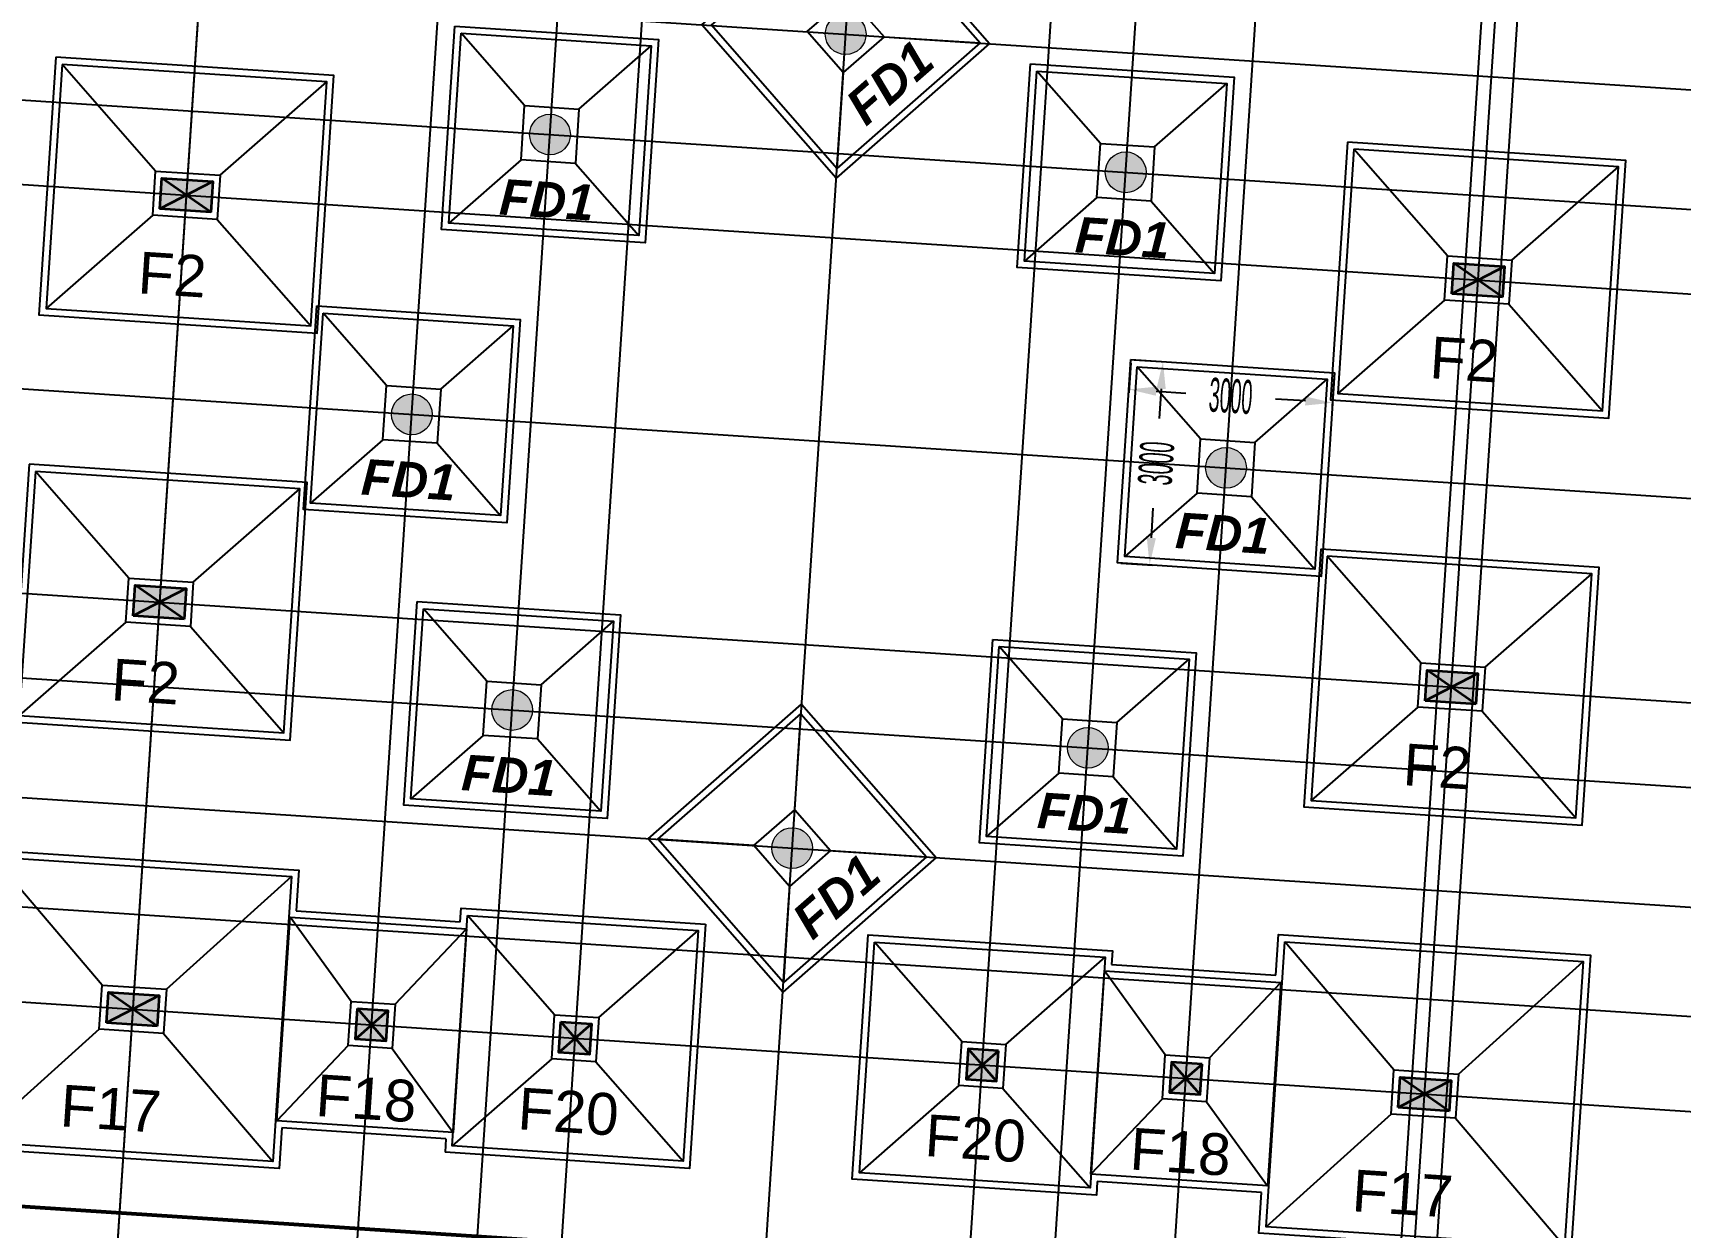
# Model space of a CAD drawing. Header units: millimetres. Extents: x -3092162 to 4513894, y -12317808 to 1849994.
# Drawn here: x 434178.37 to 434202.59, y -5893705.25 to -5893687.68 of the extents above; entities that cross this region are included whole.
import ezdxf

# ---------------------------------------------------------------- set-up
doc = ezdxf.new("R2010")
doc.units = ezdxf.units.MM
doc.header["$LTSCALE"] = 2
doc.header["$MEASUREMENT"] = 0
doc.header["$PDMODE"] = 34
doc.header["$PDSIZE"] = 500
doc.layers.add('cent lines', color=161, linetype='Continuous')
for name, color, linetype, lineweight in [('col 1', 11, 'Continuous', 20), ('coloumn', 10, 'Continuous', 35), ('FOUNDATIONS', 250, 'Continuous', 25), ('LINE', 250, 'Continuous', 20)]:
    doc.layers.add(name, color=color, linetype=linetype, lineweight=lineweight)
doc.styles.add('250', font='ARIALN.TTF', dxfattribs={"width": 0.5, "height": 150})
doc.styles.add('style3', font='arialbi.ttf')
doc.dimstyles.new('250', dxfattribs={"dimscale": 0, "dimtxt": 150, "dimasz": 50, "dimexe": 50, "dimexo": 50, "dimgap": 50, "dimtad": 1, "dimdec": 0, "dimzin": 0, "dimdsep": 46, "dimtxsty": '250', "dimblk": 'OBLIQUE', "dimcen": 100, "dimdle": 50, "dimclrd": 256, "dimclre": 256, "dimclrt": 256, "dimadec": 0, "dimazin": 2, "dimtfac": 1, "dimtdec": 0, "dimtofl": 0, "dimtmove": 1, "dimatfit": 0, "dimfxl": 50, "dimtolj": 1, "dimtzin": 0, "dimlwd": -1, "dimlwe": -1, "dimarcsym": 1})

# ---------------------------------------------------------------- blocks, each defined once
blk = doc.blocks.new('A$C59DD3E4C')
at = {"layer": 'coloumn', "ltscale": 100}
blk.add_hatch(color=252, dxfattribs=at).paths.add_polyline_path([(450, 750), (0, 750), (0, 0), (450, 0)])
at = {"layer": 'coloumn', "color": 252, "ltscale": 100}
for p, q in [((0, 750), (450, 750)), ((0, 0), (0, 750)), ((450, 750), (450, 0)), ((450, 0), (0, 0))]:
    blk.add_line(p, q, dxfattribs=at)
blk.add_lwpolyline([(450, 750), (0, 0), (0, 750), (450, 0)], dxfattribs=at)
blk = doc.blocks.new('2')
at = {"layer": 'coloumn', "ltscale": 100}
blk.add_hatch(color=252, dxfattribs=at).paths.add_polyline_path([(-2341844.5, -6255844), (-2341394.5, -6255844), (-2341394.5, -6255394), (-2341844.5, -6255394)])
at = {"layer": 'coloumn', "color": 252, "ltscale": 100}
for p, q in [((-2341844.5, -6255394), (-2341394.5, -6255844)), ((-2341394.5, -6255394), (-2341844.5, -6255844))]:
    blk.add_line(p, q, dxfattribs=at)
blk.add_lwpolyline([(-2341844.5, -6255844), (-2341394.5, -6255844), (-2341394.5, -6255394), (-2341844.5, -6255394)], close=True, dxfattribs=at)
blk = doc.blocks.new('DOME')
at = {"layer": 'col 1', "ltscale": 100}
for points in [[(-2346453, -6873151), (-2346453, -6872701), (-2347203, -6872701), (-2347203, -6873151)], [(-2343533, -6873151), (-2343083, -6873151), (-2343083, -6872701), (-2343533, -6872701)], [(-2340533, -6873151), (-2340083, -6873151), (-2340083, -6872701), (-2340533, -6872701)], [(-2334083, -6873151), (-2334533, -6873151), (-2334533, -6872701), (-2334083, -6872701)], [(-2331083, -6873151), (-2331533, -6873151), (-2331533, -6872701), (-2331083, -6872701)], [(-2327413, -6873151), (-2327413, -6872701), (-2328163, -6872701), (-2328163, -6873151)], [(-2346453, -6879151), (-2346453, -6878701), (-2347203, -6878701), (-2347203, -6879151)], [(-2343533, -6878701), (-2343083, -6878701), (-2343083, -6879151), (-2343533, -6879151)], [(-2340533, -6879151), (-2340083, -6879151), (-2340083, -6878701), (-2340533, -6878701)], [(-2334083, -6879151), (-2334533, -6879151), (-2334533, -6878701), (-2334083, -6878701)], [(-2331083, -6878701), (-2331533, -6878701), (-2331533, -6879151), (-2331083, -6879151)], [(-2327413, -6879151), (-2327413, -6878701), (-2328163, -6878701), (-2328163, -6879151)], [(-2346453, -6885151), (-2346453, -6884701), (-2347203, -6884701), (-2347203, -6885151)], [(-2327413, -6885151), (-2327413, -6884701), (-2328163, -6884701), (-2328163, -6885151)], [(-2346453, -6891151), (-2346453, -6890701), (-2347203, -6890701), (-2347203, -6891151)], [(-2327413, -6891151), (-2327413, -6890701), (-2328163, -6890701), (-2328163, -6891151)], [(-2346453, -6897151), (-2346453, -6896701), (-2347203, -6896701), (-2347203, -6897151)], [(-2343533, -6896701), (-2343083, -6896701), (-2343083, -6897151), (-2343533, -6897151)], [(-2340533, -6896701), (-2340083, -6896701), (-2340083, -6897151), (-2340533, -6897151)], [(-2334083, -6896701), (-2334533, -6896701), (-2334533, -6897151), (-2334083, -6897151)], [(-2331083, -6896701), (-2331533, -6896701), (-2331533, -6897151), (-2331083, -6897151)], [(-2327413, -6897151), (-2327413, -6896701), (-2328163, -6896701), (-2328163, -6897151)]]:
    blk.add_hatch(color=256, dxfattribs=at).paths.add_polyline_path(points)
h = blk.add_hatch(color=256, dxfattribs=at)
edge = h.paths.add_edge_path()
edge.add_arc((-2337308, -6881926), 300, 0, 360)
h = blk.add_hatch(color=256, dxfattribs=at)
edge = h.paths.add_edge_path()
edge.add_arc((-2341550, -6883684), 300, 0, 360)
h = blk.add_hatch(color=256, dxfattribs=at)
edge = h.paths.add_edge_path()
edge.add_arc((-2333065, -6883684), 300, 0, 360)
h = blk.add_hatch(color=256, dxfattribs=at)
edge = h.paths.add_edge_path()
edge.add_arc((-2343308, -6887926), 300, 0, 360)
h = blk.add_hatch(color=256, dxfattribs=at)
edge = h.paths.add_edge_path()
edge.add_arc((-2331308, -6887926), 300, 0, 360)
h = blk.add_hatch(color=256, dxfattribs=at)
edge = h.paths.add_edge_path()
edge.add_arc((-2341550, -6892169), 300, 0, 360)
h = blk.add_hatch(color=256, dxfattribs=at)
edge = h.paths.add_edge_path()
edge.add_arc((-2333065, -6892169), 300, 0, 360)
h = blk.add_hatch(color=256, dxfattribs=at)
edge = h.paths.add_edge_path()
edge.add_arc((-2337308, -6893926), 300, 0, 360)
for p, q in [((-2347203, -6873151), (-2347203, -6872701)), ((-2347203, -6872701), (-2346453, -6872701)), ((-2346453, -6873151), (-2347203, -6872701)), ((-2347203, -6872701), (-2346453, -6872701)), ((-2346453, -6872701), (-2347203, -6873151)), ((-2346453, -6872701), (-2346453, -6873151)), ((-2343533, -6872701), (-2343083, -6873151)), ((-2343083, -6872701), (-2343533, -6873151)), ((-2343083, -6872701), (-2343533, -6872701)), ((-2343533, -6872701), (-2343533, -6873151)), ((-2343083, -6873151), (-2343083, -6872701)), ((-2340533, -6872701), (-2340083, -6873151)), ((-2340083, -6872701), (-2340533, -6873151)), ((-2340083, -6872701), (-2340533, -6872701)), ((-2340533, -6872701), (-2340533, -6873151)), ((-2340083, -6873151), (-2340083, -6872701)), ((-2334083, -6872701), (-2334533, -6873151)), ((-2334533, -6872701), (-2334083, -6873151)), ((-2334533, -6873151), (-2334533, -6872701)), ((-2334533, -6872701), (-2334083, -6872701)), ((-2334083, -6872701), (-2334083, -6873151)), ((-2331083, -6872701), (-2331533, -6873151)), ((-2331533, -6872701), (-2331083, -6873151)), ((-2331533, -6873151), (-2331533, -6872701)), ((-2331533, -6872701), (-2331083, -6872701)), ((-2331083, -6872701), (-2331083, -6873151)), ((-2328163, -6873151), (-2328163, -6872701)), ((-2328163, -6872701), (-2327413, -6872701)), ((-2327413, -6873151), (-2328163, -6872701)), ((-2328163, -6872701), (-2327413, -6872701)), ((-2327413, -6872701), (-2328163, -6873151)), ((-2327413, -6872701), (-2327413, -6873151)), ((-2346453, -6873151), (-2347203, -6873151)), ((-2343533, -6873151), (-2343083, -6873151)), ((-2340533, -6873151), (-2340083, -6873151)), ((-2334083, -6873151), (-2334533, -6873151)), ((-2331083, -6873151), (-2331533, -6873151)), ((-2327413, -6873151), (-2328163, -6873151)), ((-2347203, -6879151), (-2347203, -6878701)), ((-2347203, -6878701), (-2346453, -6878701)), ((-2346453, -6879151), (-2347203, -6878701)), ((-2347203, -6878701), (-2346453, -6878701)), ((-2346453, -6878701), (-2347203, -6879151)), ((-2346453, -6878701), (-2346453, -6879151)), ((-2343533, -6879151), (-2343083, -6878701)), ((-2343083, -6879151), (-2343533, -6878701)), ((-2343533, -6878701), (-2343083, -6878701)), ((-2343533, -6879151), (-2343533, -6878701)), ((-2343083, -6878701), (-2343083, -6879151)), ((-2340533, -6878701), (-2340083, -6879151)), ((-2340083, -6878701), (-2340533, -6879151)), ((-2340083, -6878701), (-2340533, -6878701)), ((-2340533, -6878701), (-2340533, -6879151)), ((-2340083, -6879151), (-2340083, -6878701)), ((-2334083, -6878701), (-2334533, -6879151)), ((-2334533, -6878701), (-2334083, -6879151)), ((-2334533, -6879151), (-2334533, -6878701)), ((-2334533, -6878701), (-2334083, -6878701)), ((-2334083, -6878701), (-2334083, -6879151)), ((-2331083, -6879151), (-2331533, -6878701)), ((-2331533, -6879151), (-2331083, -6878701)), ((-2331083, -6878701), (-2331533, -6878701)), ((-2331533, -6878701), (-2331533, -6879151)), ((-2331083, -6879151), (-2331083, -6878701)), ((-2328163, -6879151), (-2328163, -6878701)), ((-2328163, -6878701), (-2327413, -6878701)), ((-2327413, -6879151), (-2328163, -6878701)), ((-2328163, -6878701), (-2327413, -6878701)), ((-2327413, -6878701), (-2328163, -6879151)), ((-2327413, -6878701), (-2327413, -6879151)), ((-2346453, -6879151), (-2347203, -6879151)), ((-2343083, -6879151), (-2343533, -6879151)), ((-2340533, -6879151), (-2340083, -6879151)), ((-2334083, -6879151), (-2334533, -6879151)), ((-2331533, -6879151), (-2331083, -6879151)), ((-2327413, -6879151), (-2328163, -6879151)), ((-2337308, -6882026), (-2337308, -6881826)), ((-2337408, -6881926), (-2337208, -6881926)), ((-2341550, -6883784), (-2341550, -6883584)), ((-2333065, -6883784), (-2333065, -6883584)), ((-2341650, -6883684), (-2341450, -6883684)), ((-2333165, -6883684), (-2332965, -6883684)), ((-2347203, -6885151), (-2347203, -6884701)), ((-2347203, -6884701), (-2346453, -6884701)), ((-2346453, -6885151), (-2347203, -6884701)), ((-2347203, -6884701), (-2346453, -6884701)), ((-2346453, -6884701), (-2347203, -6885151)), ((-2346453, -6884701), (-2346453, -6885151)), ((-2328163, -6885151), (-2328163, -6884701)), ((-2328163, -6884701), (-2327413, -6884701)), ((-2327413, -6885151), (-2328163, -6884701)), ((-2328163, -6884701), (-2327413, -6884701)), ((-2327413, -6884701), (-2328163, -6885151)), ((-2327413, -6884701), (-2327413, -6885151)), ((-2346453, -6885151), (-2347203, -6885151)), ((-2327413, -6885151), (-2328163, -6885151)), ((-2343408, -6887926), (-2343208, -6887926)), ((-2343308, -6888026), (-2343308, -6887826)), ((-2331408, -6887926), (-2331208, -6887926)), ((-2331308, -6888026), (-2331308, -6887826)), ((-2347203, -6891151), (-2347203, -6890701)), ((-2347203, -6890701), (-2346453, -6890701)), ((-2346453, -6891151), (-2347203, -6890701)), ((-2347203, -6890701), (-2346453, -6890701)), ((-2346453, -6890701), (-2347203, -6891151)), ((-2346453, -6890701), (-2346453, -6891151)), ((-2328163, -6891151), (-2328163, -6890701)), ((-2328163, -6890701), (-2327413, -6890701)), ((-2327413, -6891151), (-2328163, -6890701)), ((-2328163, -6890701), (-2327413, -6890701)), ((-2327413, -6890701), (-2328163, -6891151)), ((-2327413, -6890701), (-2327413, -6891151)), ((-2346453, -6891151), (-2347203, -6891151)), ((-2327413, -6891151), (-2328163, -6891151)), ((-2341550, -6892269), (-2341550, -6892069)), ((-2333065, -6892269), (-2333065, -6892069)), ((-2341650, -6892169), (-2341450, -6892169)), ((-2333165, -6892169), (-2332965, -6892169)), ((-2347203, -6897151), (-2347203, -6896701)), ((-2347203, -6896701), (-2346453, -6896701)), ((-2346453, -6897151), (-2347203, -6896701)), ((-2347203, -6896701), (-2346453, -6896701)), ((-2346453, -6896701), (-2347203, -6897151)), ((-2346453, -6896701), (-2346453, -6897151)), ((-2343533, -6897151), (-2343083, -6896701)), ((-2343083, -6897151), (-2343533, -6896701)), ((-2343533, -6896701), (-2343083, -6896701)), ((-2343533, -6897151), (-2343533, -6896701)), ((-2343083, -6896701), (-2343083, -6897151)), ((-2340533, -6897151), (-2340083, -6896701)), ((-2340083, -6897151), (-2340533, -6896701)), ((-2340533, -6896701), (-2340083, -6896701)), ((-2340533, -6897151), (-2340533, -6896701)), ((-2340083, -6896701), (-2340083, -6897151)), ((-2334083, -6897151), (-2334533, -6896701)), ((-2334533, -6897151), (-2334083, -6896701)), ((-2334083, -6896701), (-2334533, -6896701)), ((-2334533, -6896701), (-2334533, -6897151)), ((-2334083, -6897151), (-2334083, -6896701)), ((-2331083, -6897151), (-2331533, -6896701)), ((-2331533, -6897151), (-2331083, -6896701)), ((-2331083, -6896701), (-2331533, -6896701)), ((-2331533, -6896701), (-2331533, -6897151)), ((-2331083, -6897151), (-2331083, -6896701)), ((-2328163, -6897151), (-2328163, -6896701)), ((-2328163, -6896701), (-2327413, -6896701)), ((-2327413, -6897151), (-2328163, -6896701)), ((-2328163, -6896701), (-2327413, -6896701)), ((-2327413, -6896701), (-2328163, -6897151)), ((-2327413, -6896701), (-2327413, -6897151)), ((-2346453, -6897151), (-2347203, -6897151)), ((-2343083, -6897151), (-2343533, -6897151)), ((-2340083, -6897151), (-2340533, -6897151)), ((-2334533, -6897151), (-2334083, -6897151)), ((-2331533, -6897151), (-2331083, -6897151)), ((-2327413, -6897151), (-2328163, -6897151))]:
    blk.add_line(p, q, dxfattribs=at)
for centre in [(-2337308, -6881926), (-2341550, -6883684), (-2333065, -6883684), (-2343308, -6887926), (-2331308, -6887926), (-2341550, -6892169), (-2333065, -6892169), (-2337308, -6893926)]:
    blk.add_circle(centre, 300, dxfattribs=at)
blk = doc.blocks.new('*D467')
at = {"layer": 'Defpoints', "color": 0, "linetype": 'Continuous', "ltscale": 100, "transparency": 16777216}
for p in [(-2356316, -7850693), (-2353316, -7850693), (-2353316, -7851134)]:
    blk.add_point(p, dxfattribs=at)
at = {"layer": 'FOUNDATIONS', "ltscale": 100, "transparency": 16777216}
for p, q in [((-2356316, -7850743), (-2356316, -7851184)), ((-2353316, -7850743), (-2353316, -7851184)), ((-2355916, -7851134), (-2355478, -7851134)), ((-2353716, -7851134), (-2354154, -7851134))]:
    blk.add_line(p, q, dxfattribs=at)
at = {"layer": 'FOUNDATIONS', "linetype": 'Continuous', "ltscale": 100, "transparency": 16777216}
for points in [[(-2355916, -7851068), (-2355916, -7851201), (-2356316, -7851134)], [(-2353716, -7851068), (-2353716, -7851201), (-2353316, -7851134)]]:
    blk.add_solid(points, dxfattribs=at)
at = {"layer": 'FOUNDATIONS', "linetype": 'Continuous', "lineweight": 25, "ltscale": 100, "transparency": 16777216, "insert": (-2354816, -7851134), "char_height": 500, "attachment_point": 5, "style": '250'}
blk.add_mtext('\\A1;3000', dxfattribs=at)
blk = doc.blocks.new('*D468')
at = {"layer": 'Defpoints', "color": 0, "linetype": 'Continuous', "ltscale": 100, "transparency": 16777216}
for p in [(-2356316, -7850693), (-2356316, -7853693), (-2355844, -7853693)]:
    blk.add_point(p, dxfattribs=at)
at = {"layer": 'FOUNDATIONS', "ltscale": 100, "transparency": 16777216}
for p, q in [((-2356266, -7850693), (-2355794, -7850693)), ((-2355844, -7851093), (-2355844, -7851531)), ((-2355844, -7853293), (-2355844, -7852855)), ((-2356266, -7853693), (-2355794, -7853693))]:
    blk.add_line(p, q, dxfattribs=at)
at = {"layer": 'FOUNDATIONS', "linetype": 'Continuous', "ltscale": 100, "transparency": 16777216}
for points in [[(-2355911, -7851093), (-2355777, -7851093), (-2355844, -7850693)], [(-2355911, -7853293), (-2355777, -7853293), (-2355844, -7853693)]]:
    blk.add_solid(points, dxfattribs=at)
at = {"layer": 'FOUNDATIONS', "linetype": 'Continuous', "lineweight": 25, "ltscale": 100, "transparency": 16777216, "insert": (-2355844, -7852193), "char_height": 500, "attachment_point": 5, "rotation": 90, "style": '250'}
blk.add_mtext('\\A1;3000', dxfattribs=at)
blk = doc.blocks.new('FKU')
at = {"layer": 'cent lines', "ltscale": 0.01}
for points in [[(-2370336.1, -7892742.9), (-2370336.1, -7811642.9)], [(-2365058.7, -7892742.9), (-2365058.7, -7811642.9)], [(-2363816.1, -7892742.9), (-2363816.1, -7811642.9)], [(-2360816.1, -7892742.9), (-2360816.1, -7811642.9)], [(-2357816.1, -7892742.9), (-2357816.1, -7811642.9)], [(-2354816.1, -7892742.9), (-2354816.1, -7811642.9)], [(-2366816.1, -7892742.9), (-2366816.1, -7812642.9)], [(-2351496.1, -7892742.9), (-2351496.1, -7812642.9)], [(-2351296.1, -7892742.9), (-2351296.1, -7812642.9)], [(-2350971.1, -7892742.9), (-2350971.1, -7812642.9)], [(-2370336.1, -7892742.9), (-2370336.1, -7818625.5)], [(-2356573.5, -7892742.9), (-2356573.5, -7839692.9)], [(-2404906.1, -7846192.9), (-2313726.1, -7846192.9)], [(-2404906.1, -7847950.3), (-2313726.1, -7847950.3)], [(-2404906.1, -7849192.9), (-2313726.1, -7849192.9)], [(-2404906.1, -7852192.9), (-2313726.1, -7852192.9)], [(-2404906.1, -7855192.9), (-2313726.1, -7855192.9)], [(-2404906.1, -7856435.6), (-2313726.1, -7856435.6)], [(-2404906.1, -7858192.9), (-2313726.1, -7858192.9)], [(-2390901.3, -7859797.8), (-2313726.1, -7859797.8)], [(-2404906.1, -7861192.9), (-2313726.1, -7861192.9)]]:
    blk.add_lwpolyline(points, dxfattribs=at)
at = {"layer": 'cent lines', "color": 1, "lineweight": 53, "ltscale": 0.01}
blk.add_lwpolyline([(-2394906.1, -7864192.9), (-2326726.1, -7864192.9), (-2326726.1, -7891742.9), (-2394906.1, -7891742.9)], close=True, dxfattribs=at)
at = {"layer": 'FOUNDATIONS', "ltscale": 100}
for p, q in [((-2360816.1, -7844213), (-2358836.2, -7846192.9)), ((-2360250.4, -7846192.9), (-2358836.2, -7846192.9)), ((-2365458.7, -7847550.3), (-2366458.7, -7846550.3)), ((-2364658.7, -7847550.3), (-2363658.7, -7846550.3)), ((-2363658.7, -7846550.3), (-2363658.7, -7849350.3)), ((-2360816.1, -7846758.6), (-2360816.1, -7848172.8)), ((-2356973.5, -7847550.3), (-2357973.5, -7846550.3)), ((-2356173.5, -7847550.3), (-2355173.5, -7846550.3)), ((-2355173.5, -7846550.3), (-2355173.5, -7849350.3)), ((-2365458.7, -7848350.3), (-2366458.7, -7849350.3)), ((-2364658.7, -7848350.3), (-2363658.7, -7849350.3)), ((-2356973.5, -7848350.3), (-2357973.5, -7849350.3)), ((-2356173.5, -7848350.3), (-2355173.5, -7849350.3)), ((-2367216.1, -7851792.9), (-2368216.1, -7850792.9)), ((-2366416.1, -7851792.9), (-2365416.1, -7850792.9)), ((-2365416.1, -7850792.9), (-2365416.1, -7853592.9)), ((-2356216.1, -7850792.9), (-2353416.1, -7850792.9)), ((-2355216.1, -7851792.9), (-2356216.1, -7850792.9)), ((-2354416.1, -7851792.9), (-2353416.1, -7850792.9)), ((-2353416.1, -7850792.9), (-2353416.1, -7853592.9)), ((-2367216.1, -7852592.9), (-2368216.1, -7853592.9)), ((-2366416.1, -7852592.9), (-2365416.1, -7853592.9)), ((-2355216.1, -7852592.9), (-2356216.1, -7853592.9)), ((-2354416.1, -7852592.9), (-2353416.1, -7853592.9)), ((-2365458.7, -7856035.6), (-2366458.7, -7855035.6)), ((-2364658.7, -7856035.6), (-2363658.7, -7855035.6)), ((-2363658.7, -7855035.6), (-2363658.7, -7857835.6)), ((-2356973.5, -7856035.6), (-2357973.5, -7855035.6)), ((-2356173.5, -7856035.6), (-2355173.5, -7855035.6)), ((-2355173.5, -7855035.6), (-2355173.5, -7857835.6)), ((-2360816.1, -7856213), (-2358836.2, -7858192.9)), ((-2360816.1, -7857627.2), (-2360816.1, -7856213)), ((-2365458.7, -7856835.6), (-2366458.7, -7857835.6)), ((-2364658.7, -7856835.6), (-2363658.7, -7857835.6)), ((-2356973.5, -7856835.6), (-2357973.5, -7857835.6)), ((-2356173.5, -7856835.6), (-2355173.5, -7857835.6)), ((-2361381.8, -7858192.9), (-2362796, -7858192.9)), ((-2360250.4, -7858192.9), (-2358836.2, -7858192.9)), ((-2360816.1, -7858758.6), (-2360816.1, -7860172.8))]:
    blk.add_line(p, q, dxfattribs=at)
at = {"layer": 'FOUNDATIONS', "linetype": 'Continuous', "lineweight": 25, "ltscale": 100}
for p, q in [((-2370811.1, -7848867.9), (-2372286.1, -7847392.9)), ((-2369861.1, -7848867.9), (-2368386.1, -7847392.9)), ((-2351771.1, -7848867.9), (-2353246.1, -7847392.9)), ((-2350821.1, -7848867.9), (-2349346.1, -7847392.9)), ((-2370811.1, -7849517.9), (-2372286.1, -7850992.9)), ((-2369861.1, -7849517.9), (-2368386.1, -7850992.9)), ((-2351771.1, -7849517.9), (-2353246.1, -7850992.9)), ((-2350821.1, -7849517.9), (-2349346.1, -7850992.9)), ((-2370811.1, -7854867.9), (-2372286.1, -7853392.9)), ((-2369861.1, -7854867.9), (-2368386.1, -7853392.9)), ((-2351771.1, -7854867.9), (-2353246.1, -7853392.9)), ((-2350821.1, -7854867.9), (-2349346.1, -7853392.9)), ((-2370811.1, -7855517.9), (-2372286.1, -7856992.9)), ((-2369861.1, -7855517.9), (-2368386.1, -7856992.9)), ((-2351771.1, -7855517.9), (-2353246.1, -7856992.9)), ((-2350821.1, -7855517.9), (-2349346.1, -7856992.9)), ((-2370811.1, -7860867.9), (-2372536.1, -7859092.9)), ((-2369861.1, -7860867.9), (-2368136.1, -7859092.9)), ((-2351771.1, -7860867.9), (-2353496.1, -7859092.9)), ((-2350821.1, -7860867.9), (-2349096.1, -7859092.9)), ((-2364141.1, -7860867.9), (-2365516.1, -7859492.9)), ((-2363491.1, -7860867.9), (-2362116.1, -7859492.9)), ((-2358141.1, -7860867.9), (-2359516.1, -7859492.9)), ((-2357491.1, -7860867.9), (-2356116.1, -7859492.9)), ((-2367141.1, -7860867.9), (-2368116.1, -7859692.9)), ((-2366491.1, -7860867.9), (-2365516.1, -7859692.9)), ((-2355141.1, -7860867.9), (-2356116.1, -7859692.9)), ((-2354491.1, -7860867.9), (-2353516.1, -7859692.9)), ((-2370811.1, -7861517.9), (-2372536.1, -7863292.9)), ((-2369861.1, -7861517.9), (-2368136.1, -7863292.9)), ((-2367141.1, -7861517.9), (-2368116.1, -7862692.9)), ((-2366491.1, -7861517.9), (-2365516.1, -7862692.9)), ((-2364141.1, -7861517.9), (-2365516.1, -7862892.9)), ((-2363491.1, -7861517.9), (-2362116.1, -7862892.9)), ((-2358141.1, -7861517.9), (-2359516.1, -7862892.9)), ((-2357491.1, -7861517.9), (-2356116.1, -7862892.9)), ((-2355141.1, -7861517.9), (-2356116.1, -7862692.9)), ((-2354491.1, -7861517.9), (-2353516.1, -7862692.9)), ((-2351771.1, -7861517.9), (-2353496.1, -7863292.9)), ((-2350821.1, -7861517.9), (-2349096.1, -7863292.9)), ((-2365616.1, -7862792.9), (-2365616.1, -7862992.9))]:
    blk.add_line(p, q, dxfattribs=at)
at = {"layer": 'FOUNDATIONS', "ltscale": 100}
for points in [[(-2362937.4, -7846192.9), (-2360816.1, -7844071.6), (-2358694.8, -7846192.9), (-2360816.1, -7848314.2)], [(-2362796, -7846192.9), (-2360816.1, -7844213), (-2358836.2, -7846192.9), (-2360816.1, -7848172.8)], [(-2361381.8, -7846192.9), (-2360816.1, -7845627.2), (-2360250.4, -7846192.9), (-2360816.1, -7846758.6)], [(-2366558.7, -7846450.3), (-2363558.7, -7846450.3), (-2363558.7, -7849450.3), (-2366558.7, -7849450.3)], [(-2358073.5, -7846450.3), (-2355073.5, -7846450.3), (-2355073.5, -7849450.3), (-2358073.5, -7849450.3)], [(-2366458.7, -7846550.3), (-2363658.7, -7846550.3), (-2363658.7, -7849350.3), (-2366458.7, -7849350.3)], [(-2357973.5, -7846550.3), (-2355173.5, -7846550.3), (-2355173.5, -7849350.3), (-2357973.5, -7849350.3)], [(-2365458.7, -7847550.3), (-2364658.7, -7847550.3), (-2364658.7, -7848350.3), (-2365458.7, -7848350.3)], [(-2356973.5, -7847550.3), (-2356173.5, -7847550.3), (-2356173.5, -7848350.3), (-2356973.5, -7848350.3)], [(-2368316.1, -7850692.9), (-2365316.1, -7850692.9), (-2365316.1, -7853692.9), (-2368316.1, -7853692.9)], [(-2368216.1, -7850792.9), (-2365416.1, -7850792.9), (-2365416.1, -7853592.9), (-2368216.1, -7853592.9)], [(-2356316.1, -7850692.9), (-2353316.1, -7850692.9), (-2353316.1, -7853692.9), (-2356316.1, -7853692.9)], [(-2356216.1, -7850792.9), (-2353416.1, -7850792.9), (-2353416.1, -7853592.9), (-2356216.1, -7853592.9)], [(-2367216.1, -7851792.9), (-2366416.1, -7851792.9), (-2366416.1, -7852592.9), (-2367216.1, -7852592.9)], [(-2355216.1, -7851792.9), (-2354416.1, -7851792.9), (-2354416.1, -7852592.9), (-2355216.1, -7852592.9)], [(-2366558.7, -7854935.6), (-2363558.7, -7854935.6), (-2363558.7, -7857935.6), (-2366558.7, -7857935.6)], [(-2358073.5, -7854935.6), (-2355073.5, -7854935.6), (-2355073.5, -7857935.6), (-2358073.5, -7857935.6)], [(-2366458.7, -7855035.6), (-2363658.7, -7855035.6), (-2363658.7, -7857835.6), (-2366458.7, -7857835.6)], [(-2357973.5, -7855035.6), (-2355173.5, -7855035.6), (-2355173.5, -7857835.6), (-2357973.5, -7857835.6)], [(-2365458.7, -7856035.6), (-2364658.7, -7856035.6), (-2364658.7, -7856835.6), (-2365458.7, -7856835.6)], [(-2362937.4, -7858192.9), (-2360816.1, -7856071.6), (-2358694.8, -7858192.9), (-2360816.1, -7860314.2)], [(-2362796, -7858192.9), (-2360816.1, -7856213), (-2358836.2, -7858192.9), (-2360816.1, -7860172.8)], [(-2356973.5, -7856035.6), (-2356173.5, -7856035.6), (-2356173.5, -7856835.6), (-2356973.5, -7856835.6)], [(-2361381.8, -7858192.9), (-2360816.1, -7857627.2), (-2360250.4, -7858192.9), (-2360816.1, -7858758.6)]]:
    blk.add_lwpolyline(points, close=True, dxfattribs=at)
at = {"layer": 'FOUNDATIONS', "linetype": 'Continuous', "lineweight": 25, "ltscale": 100}
for points in [[(-2372386.1, -7847292.9), (-2372386.1, -7851092.9), (-2368286.1, -7851092.9), (-2368286.1, -7847292.9)], [(-2372286.1, -7847392.9), (-2372286.1, -7850992.9), (-2368386.1, -7850992.9), (-2368386.1, -7847392.9)], [(-2353346.1, -7847292.9), (-2353346.1, -7851092.9), (-2349246.1, -7851092.9), (-2349246.1, -7847292.9)], [(-2353246.1, -7847392.9), (-2353246.1, -7850992.9), (-2349346.1, -7850992.9), (-2349346.1, -7847392.9)], [(-2370811.1, -7848867.9), (-2369861.1, -7848867.9), (-2369861.1, -7849517.9), (-2370811.1, -7849517.9)], [(-2351771.1, -7848867.9), (-2350821.1, -7848867.9), (-2350821.1, -7849517.9), (-2351771.1, -7849517.9)], [(-2370711.1, -7848967.9), (-2369961.1, -7848967.9), (-2369961.1, -7849417.9), (-2370711.1, -7849417.9)], [(-2372386.1, -7853292.9), (-2372386.1, -7857092.9), (-2368286.1, -7857092.9), (-2368286.1, -7853292.9)], [(-2353346.1, -7853292.9), (-2353346.1, -7857092.9), (-2349246.1, -7857092.9), (-2349246.1, -7853292.9)], [(-2372286.1, -7853392.9), (-2372286.1, -7856992.9), (-2368386.1, -7856992.9), (-2368386.1, -7853392.9)], [(-2353246.1, -7853392.9), (-2353246.1, -7856992.9), (-2349346.1, -7856992.9), (-2349346.1, -7853392.9)], [(-2370811.1, -7854867.9), (-2369861.1, -7854867.9), (-2369861.1, -7855517.9), (-2370811.1, -7855517.9)], [(-2351771.1, -7854867.9), (-2350821.1, -7854867.9), (-2350821.1, -7855517.9), (-2351771.1, -7855517.9)], [(-2372536.1, -7859092.9), (-2368136.1, -7859092.9), (-2368136.1, -7863292.9), (-2372536.1, -7863292.9)], [(-2353496.1, -7859092.9), (-2349096.1, -7859092.9), (-2349096.1, -7863292.9), (-2353496.1, -7863292.9)], [(-2365516.1, -7859492.9), (-2362116.1, -7859492.9), (-2362116.1, -7862892.9), (-2365516.1, -7862892.9)], [(-2359516.1, -7859492.9), (-2356116.1, -7859492.9), (-2356116.1, -7862892.9), (-2359516.1, -7862892.9)], [(-2365516.1, -7859692.9), (-2365516.1, -7862692.9), (-2368116.1, -7862692.9), (-2368116.1, -7859692.9)], [(-2353516.1, -7859692.9), (-2353516.1, -7862692.9), (-2356116.1, -7862692.9), (-2356116.1, -7859692.9)], [(-2370811.1, -7860867.9), (-2369861.1, -7860867.9), (-2369861.1, -7861517.9), (-2370811.1, -7861517.9)], [(-2367141.1, -7860867.9), (-2366491.1, -7860867.9), (-2366491.1, -7861517.9), (-2367141.1, -7861517.9)], [(-2364141.1, -7860867.9), (-2363491.1, -7860867.9), (-2363491.1, -7861517.9), (-2364141.1, -7861517.9)], [(-2358141.1, -7860867.9), (-2357491.1, -7860867.9), (-2357491.1, -7861517.9), (-2358141.1, -7861517.9)], [(-2355141.1, -7860867.9), (-2354491.1, -7860867.9), (-2354491.1, -7861517.9), (-2355141.1, -7861517.9)], [(-2351771.1, -7860867.9), (-2350821.1, -7860867.9), (-2350821.1, -7861517.9), (-2351771.1, -7861517.9)]]:
    blk.add_lwpolyline(points, close=True, dxfattribs=at)
for points in [[(-2368036.1, -7862792.9), (-2368036.1, -7863392.9), (-2372636.1, -7863392.9), (-2372636.1, -7858992.9), (-2368036.1, -7858992.9), (-2368036.1, -7859592.9)], [(-2353596.1, -7859592.9), (-2353596.1, -7858992.9), (-2348996.1, -7858992.9), (-2348996.1, -7863392.9), (-2353596.1, -7863392.9), (-2353596.1, -7862792.9)], [(-2368036.1, -7859592.9), (-2365616.1, -7859592.9)], [(-2365616.1, -7859592.9), (-2365616.1, -7859392.9), (-2362016.1, -7859392.9)], [(-2362016.1, -7859392.9), (-2362016.1, -7862992.9), (-2365616.1, -7862992.9)], [(-2356016.1, -7862792.9), (-2356016.1, -7862992.9), (-2359616.1, -7862992.9), (-2359616.1, -7859392.9), (-2356016.1, -7859392.9), (-2356016.1, -7859592.9)], [(-2356016.1, -7859592.9), (-2353596.1, -7859592.9)], [(-2365616.1, -7862792.9), (-2368036.1, -7862792.9)], [(-2353596.1, -7862792.9), (-2356016.1, -7862792.9)]]:
    blk.add_lwpolyline(points, dxfattribs=at)
at = {"layer": 'coloumn', "lineweight": 70}
for name, p, rotation in [('A$C59DD3E4C', (-2370711.1, -7848967.9), 270), ('A$C59DD3E4C', (-2351671.1, -7848967.9), 270), ('A$C59DD3E4C', (-2370711.1, -7854967.9), 270), ('A$C59DD3E4C', (-2351671.1, -7854967.9), 270), ('A$C59DD3E4C', (-2370711.1, -7860967.9), 270), ('2', (-4699435.6, -14116811.9), 180), ('2', (-4696435.6, -14116811.9), 180), ('A$C59DD3E4C', (-2351671.1, -7860967.9), 270)]:
    blk.add_blockref(name, p, dxfattribs=dict(at, rotation=rotation))
at = {"layer": 'coloumn', "lineweight": 70, "xscale": -1, "rotation": 180}
for p in [(-25196.6, -14116811.9), (-22196.6, -14116811.9)]:
    blk.add_blockref('2', p, dxfattribs=at)
at = {"layer": 'FOUNDATIONS'}
blk.add_blockref('DOME', (-23508.4, -964266.6), dxfattribs=at)
at = {"layer": 'LINE', "lineweight": 25, "style": 'style3'}
for p in [(-2360428.7, -7847537.1), (-2360428.7, -7859537.1)]:
    blk.add_text('FD1', height=525.96, rotation=45, dxfattribs=at).set_placement(p)
for p in [(-2365735.3, -7849174.7), (-2357250, -7849174.7), (-2367492.6, -7853417.4), (-2355492.6, -7853417.4), (-2365735.3, -7857660), (-2357250, -7857660)]:
    blk.add_text('FD1', height=525.96, dxfattribs=at).set_placement(p)
at = {"layer": 'LINE', "lineweight": 25, "char_height": 614.763, "width": 61500.785, "attachment_point": 3, "style": 'style3'}
for s, insert in [('{\\fArial|b0|i0|c0|p34;F2}', (-2369964.1, -7850063.7)), ('{\\fArial|b0|i0|c0|p34;F2}', (-2350924.1, -7850063.7)), ('{\\fArial|b0|i0|c0|p34;F2}', (-2369964.1, -7856063.7)), ('{\\fArial|b0|i0|c0|p34;F2}', (-2350924.1, -7856063.7)), ('{\\fArial|b0|i0|c0|p34;F18}', (-2366083.6, -7861968.7)), ('{\\fArial|b0|i0|c0|p34;F20}', (-2363105.6, -7861968.7)), ('{\\fArial|b0|i0|c0|p34;F20}', (-2357105.6, -7861968.7)), ('{\\fArial|b0|i0|c0|p34;F18}', (-2354083.6, -7861968.7)), ('{\\fArial|b0|i0|c0|p34;F17}', (-2369824.3, -7862367.2)), ('{\\fArial|b0|i0|c0|p34;F17}', (-2350784.3, -7862367.2))]:
    blk.add_mtext(s, dxfattribs=dict(at, insert=insert))
at = {"layer": 'FOUNDATIONS', "linetype": 'Continuous', "lineweight": 25, "ltscale": 100}
dim = blk.add_linear_dim(base=(-2353316.1, -7851134.2), p1=(-2356316.1, -7850692.9), p2=(-2353316.1, -7850692.9), dimstyle='250', override={"dimscale": 1, "dimtxt": 600, "dimasz": 400, "dimtfillclr": 256}, dxfattribs=at)
dim.commit()
dim.dimension.update_dxf_attribs({"geometry": '*D467', "text_midpoint": (-2354816.1, -7851134.2)})
dim = blk.add_linear_dim(base=(-2355844, -7853692.9), p1=(-2356316.1, -7850692.9), p2=(-2356316.1, -7853692.9), angle=90, dimstyle='250', override={"dimscale": 1, "dimtxt": 600, "dimasz": 400, "dimtfillclr": 256}, dxfattribs=at)
dim.commit()
dim.dimension.update_dxf_attribs({"geometry": '*D468', "text_midpoint": (-2355844, -7852192.9)})

msp = doc.modelspace()

# ---------------------------------------------------------------- block references
at = {"layer": 'FOUNDATIONS', "color": 0, "linetype": 'Continuous', "lineweight": 25, "xscale": 0.001000000000103515, "yscale": 0.001000000000103515, "zscale": 0.001000000000103515, "rotation": 356.2392210158609}
msp.add_blockref('FKU', (437060.691, -5886013.254, 3292.16), dxfattribs=at)

doc.saveas('drawing.dxf')
